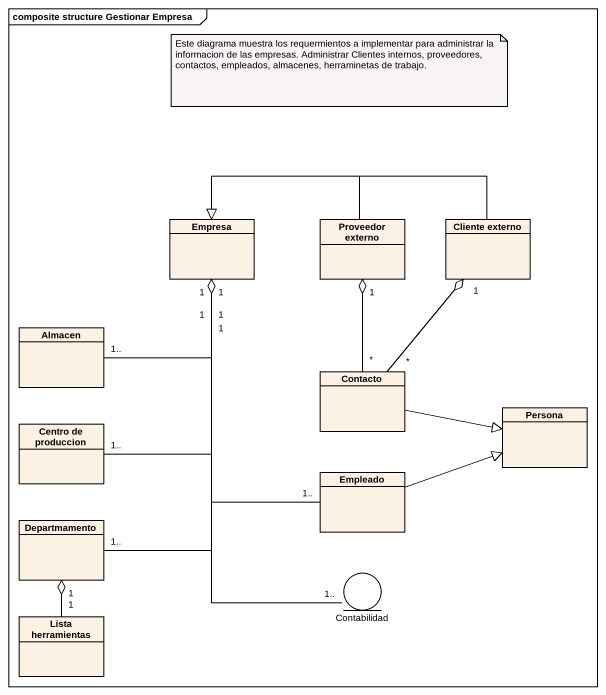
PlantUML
@startuml
mainframe composite structure Gestionar Empresa
allowmixing
hide circle
hide empty members
class Empresa
class "Proveedor externo" as Proveedor_externo
class "Cliente externo" as Cliente_externo
class Almacen
class Contacto
class "Centro de produccion" as Centro_de_produccion
class Persona
class Empleado
class Departmamento
entity Contabilidad
class "Lista herramientas" as Lista_herramientas
Proveedor_externo -left-|> Empresa
Cliente_externo -left-|> Empresa
Almacen "1.." -up-o "1" Empresa
Contacto "*" -up-o "1" Proveedor_externo
Contacto "*" -up-o "1" Cliente_externo
Contacto -right-|> Persona
Centro_de_produccion "1.." -up-o "1" Empresa
Empleado "1.." -up-o "1" Empresa
Empleado -right-|> Persona
Departmamento "1.." -up-o "1" Empresa
Contabilidad "1.." -up-o "1" Empresa
Lista_herramientas "1" -up-o "1" Departmamento
note as N1
  Este diagrama muestra los requermientos a implementar para administrar la informacion de las empresas. Administrar Clientes internos, proveedores, contactos, empleados, almacenes, herraminetas de trabajo.
end note
@enduml
